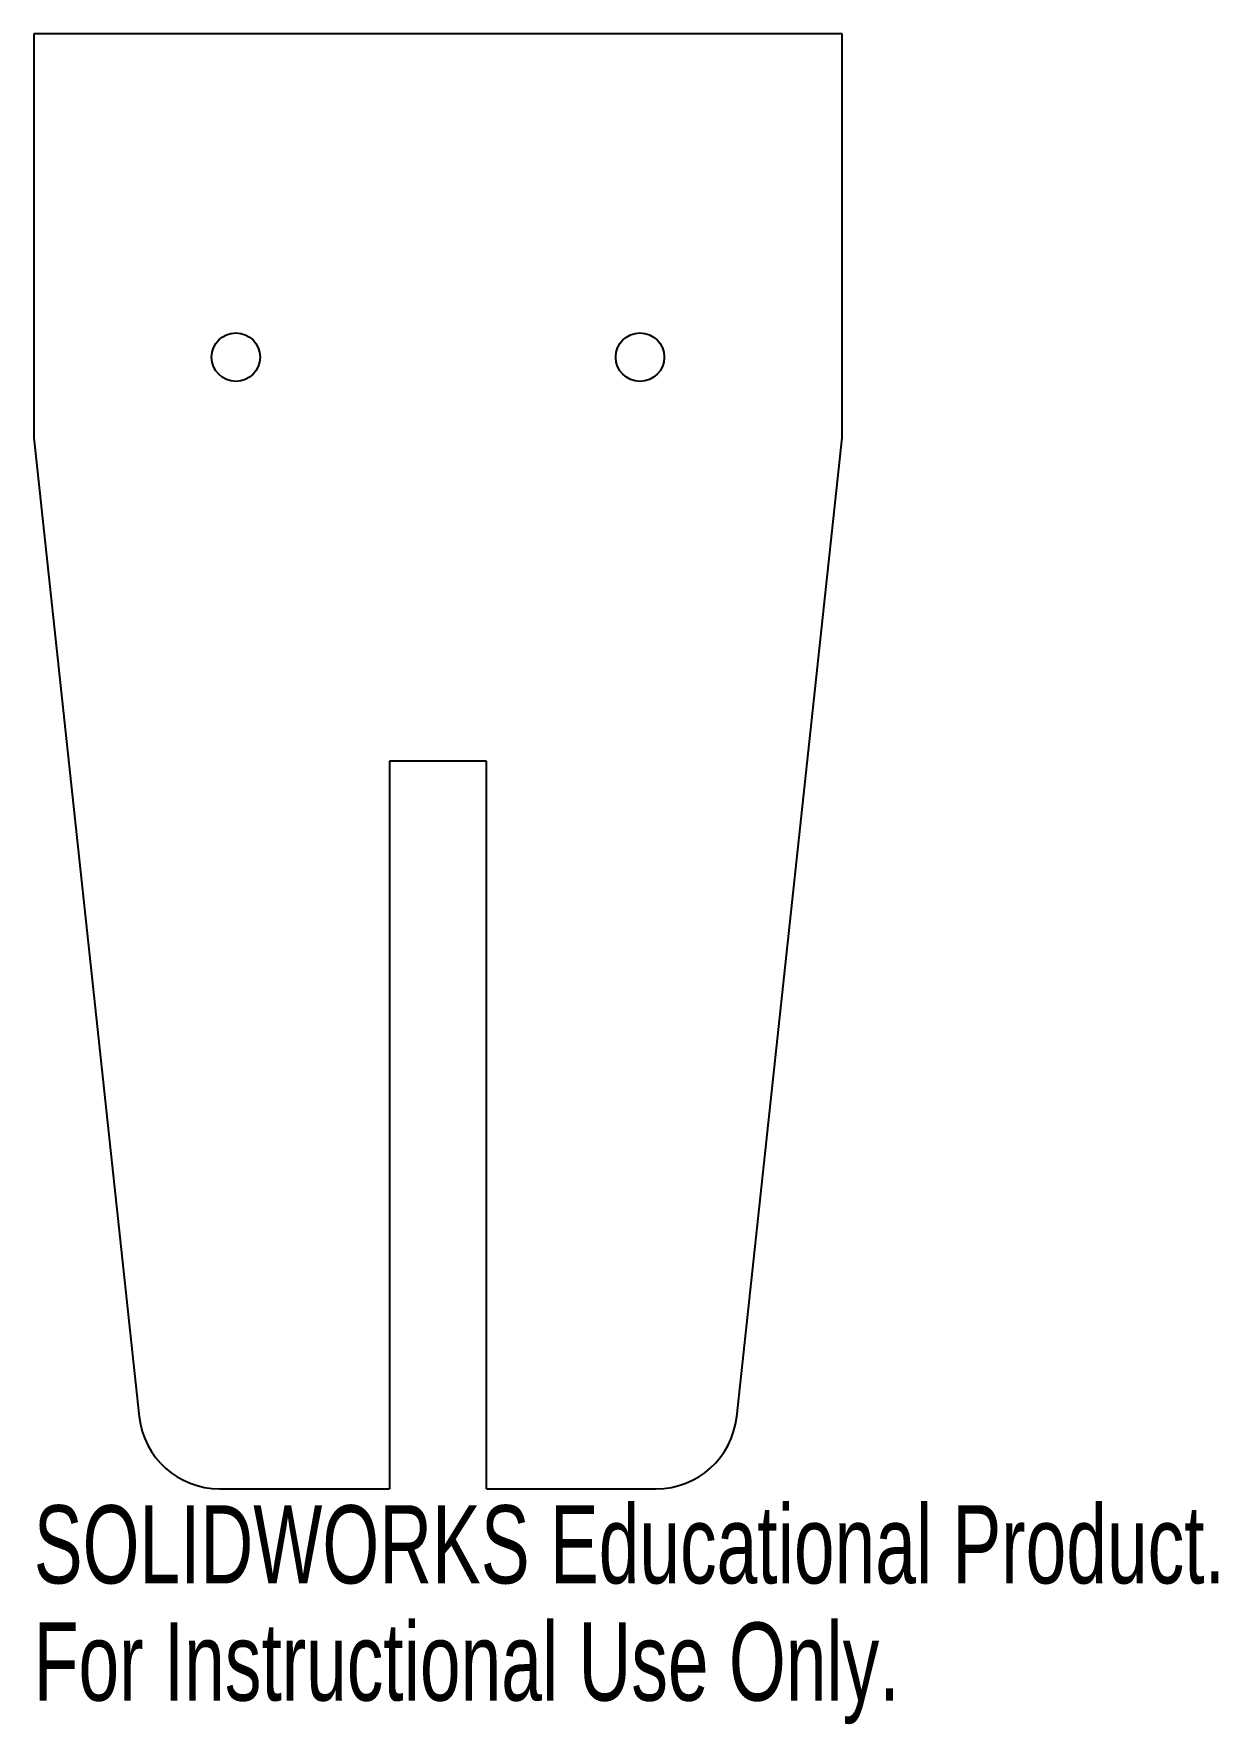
# Model space of a CAD drawing. Header units: millimetres. Extents: x -25 to 48, y -105 to 0.
import ezdxf

# ---------------------------------------------------------------- set-up
doc = ezdxf.new("R2010")
doc.units = ezdxf.units.MM
doc.styles.add('SLDTEXTSTYLE0', font='TXT', dxfattribs={"width": 0.7})

msp = doc.modelspace()

# ---------------------------------------------------------------- linework, layer by layer
at = {"color": 7, "linetype": 'Continuous', "lineweight": 25}
for p, q in [((-25, 0), (-25, -25)), ((25, 0), (-25, 0)), ((25, -25), (25, 0)), ((-25, -25), (-18.48, -85.54)), ((18.48, -85.54), (25, -25)), ((3, -45), (-3, -45)), ((-3, -45), (-3, -90)), ((3, -90), (3, -45)), ((-13.51, -90), (-3, -90)), ((3, -90), (13.51, -90))]:
    msp.add_line(p, q, dxfattribs=at)
for centre in [(-12.5, -20), (12.5, -20)]:
    msp.add_circle(centre, 1.5, dxfattribs=at)
for centre, start, end in [((-13.51, -85), 186.1466, 270), ((13.51, -85), 270, 353.8534)]:
    msp.add_arc(centre, 5, start, end, dxfattribs=at)

# ---------------------------------------------------------------- texts
at = {"color": 7, "linetype": 'Continuous', "char_height": 4.8336, "attachment_point": 1, "style": 'SLDTEXTSTYLE0'}
for s, insert in [('SOLIDWORKS Educational Product.', (-25, -91.02)), ('For Instructional Use Only.', (-25, -98.27))]:
    msp.add_mtext(s, dxfattribs=dict(at, insert=insert))

doc.saveas('drawing.dxf')
